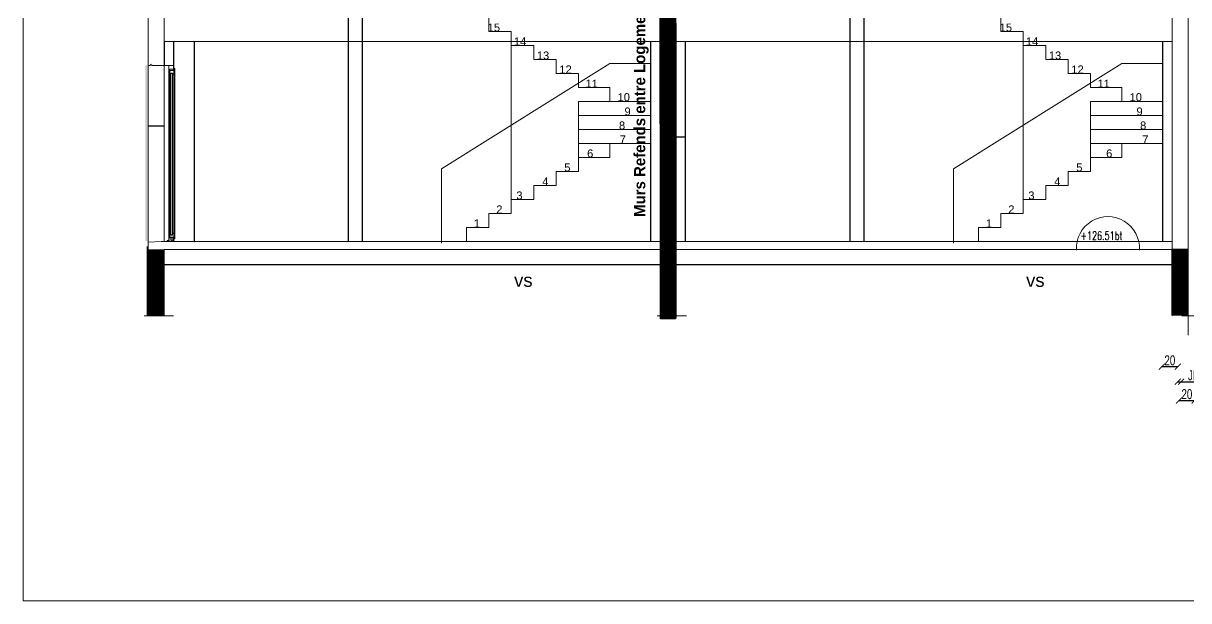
# Model space of a CAD drawing. Header units: metres. Extents: x -12536 to 12621, y -17191 to 9596.
# Drawn here: x -12352 to -10896, y -5461 to -4739 of the extents above; entities that cross this region are included whole.
import ezdxf
from ezdxf.enums import TextEntityAlignment as Align
from ezdxf.lldxf.tags import DXFTag

# ---------------------------------------------------------------- set-up
doc = ezdxf.new("R2010")
doc.units = ezdxf.units.M
doc.header["$MEASUREMENT"] = 0
doc.header["$PDMODE"] = 2
doc.header["$PDSIZE"] = 0.25
for name, color, linetype, lineweight in [('B-HAC', 8, 'Continuous', 9), ('B-TEXT-NIVEAU', 3, 'Continuous', 20), ('B-VOILE-BA', 7, 'Continuous', 60)]:
    doc.layers.add(name, color=color, linetype=linetype, lineweight=lineweight)
for name, color, linetype in [('B-HATCH-RELEVE', 7, 'Continuous'), ('Calque commun', 7, 'Continuous'), ('Cotations', 7, 'Continuous'), ('Textes', 7, 'Continuous')]:
    doc.layers.add(name, color=color, linetype=linetype)
doc.styles.add('Arial3', font='arial.ttf', dxfattribs={"height": 0.1})
doc.styles.add('Arial4', font='arial.ttf', dxfattribs={"height": 0.165})
doc.styles.add('Arial5', font='arial.ttf', dxfattribs={"height": 0.1})
doc.styles.add('Century Gothic', font='GOTHICB.TTF', dxfattribs={"height": 0.4})
doc.styles.add('TEXTE', font='arial.ttf', dxfattribs={"width": 0.7})
doc.styles.add('TEXTE100', font='romans.shx', dxfattribs={"width": 0.7, "height": 0.3})
doc.styles.add('Verdana3', font='verdana.ttf', dxfattribs={"height": 0.064})
tags = doc.linetypes.add('HIDDEN', pattern=[0.375, 0.25, -0.125]).pattern_tags.tags
tags[6:7] = [DXFTag(74, 4), DXFTag(75, 0), DXFTag(340, '0'), DXFTag(46, 1.0), DXFTag(50, 0.0), DXFTag(44, 0.0), DXFTag(45, 0.0)]
tags[4:5] = [DXFTag(74, 4), DXFTag(75, 0), DXFTag(340, '0'), DXFTag(46, 1.0), DXFTag(50, 0.0), DXFTag(44, 0.0), DXFTag(45, 0.0)]
tags = doc.linetypes.add('HIDDENX2', pattern=[0.75, 0.5, -0.25]).pattern_tags.tags
tags[6:7] = [DXFTag(74, 4), DXFTag(75, 0), DXFTag(340, '0'), DXFTag(46, 1.0), DXFTag(50, 0.0), DXFTag(44, 0.0), DXFTag(45, 0.0)]
tags[4:5] = [DXFTag(74, 4), DXFTag(75, 0), DXFTag(340, '0'), DXFTag(46, 1.0), DXFTag(50, 0.0), DXFTag(44, 0.0), DXFTag(45, 0.0)]
doc.dimstyles.new('COT 50', dxfattribs={"dimscale": 0.05, "dimtxt": 250, "dimasz": 150, "dimexe": 1, "dimexo": 2, "dimgap": 30, "dimtad": 1, "dimdec": 1, "dimrnd": 0.5, "dimzin": 12, "dimdsep": 46, "dimtxsty": 'TEXTE', "dimblk1": 'ARCHTICK', "dimblk2": 'ARCHTICK', "dimsah": 1, "dimcen": 0, "dimdle": 1.5, "dimclrd": 1, "dimclre": 1, "dimclrt": 3, "dimadec": 0, "dimazin": 0, "dimtfac": 1, "dimtdec": 1, "dimtmove": 0, "dimatfit": 3, "dimldrblk": 'ARCHTICK', "dimfxl": 1, "dimtolj": 1, "dimtzin": 0, "dimarcsym": 0})
doc.dimstyles.new('DIM26', dxfattribs={"dimtxt": 0.1, "dimasz": 0.025, "dimexe": 0.1, "dimexo": 0, "dimgap": 5e-05, "dimtad": 1, "dimzin": 1, "dimdsep": 46, "dimtxsty": 'Arial4', "dimblk": 'ORIGIN', "dimcen": 0.09, "dimdle": 0.1, "dimadec": 0, "dimazin": 0, "dimtfac": 1, "dimtdec": 4, "dimtix": 1, "dimtofl": 0, "dimtmove": 0, "dimatfit": 3, "dimfxl": 0.1, "dimfxlon": 1, "dimfrac": 2, "dimtolj": 1, "dimtzin": 0, "dimarcsym": 2})
doc.dimstyles.new('DIM27', dxfattribs={"dimtxt": 0.064, "dimasz": 0.035, "dimexe": 0.05, "dimexo": 0, "dimgap": 0.05, "dimtad": 1, "dimzin": 1, "dimdsep": 46, "dimtxsty": 'Verdana3', "dimblk": 'ORIGIN', "dimcen": 0.09, "dimdle": 0.05, "dimadec": 0, "dimazin": 0, "dimtfac": 1, "dimtdec": 4, "dimtix": 1, "dimtofl": 0, "dimtmove": 0, "dimatfit": 3, "dimfxl": 0.05, "dimfxlon": 1, "dimfrac": 2, "dimtolj": 1, "dimtzin": 0, "dimarcsym": 2})

# ---------------------------------------------------------------- blocks, each defined once
blk = doc.blocks.new('_ORIGIN')
at = {"color": 0, "linetype": 'ByBlock', "lineweight": -2}
blk.add_line((0, 0), (-1, 0), dxfattribs=at)
blk.add_circle((0, 0), 0.5, dxfattribs=at)
blk = doc.blocks.new('*D1784')
at = {"layer": 'Cotations', "color": 0, "linetype": 'ByBlock', "lineweight": -2, "transparency": 16777216}
for p, q in [((-11318.4, -4731.8), (-11318.6, -4731.8)), ((-11318.5, -4761.8), (-11318.5, -4731.8)), ((-11318.4, -4761.8), (-11318.6, -4761.8))]:
    blk.add_line(p, q, dxfattribs=at)
at = {"layer": 'Defpoints', "color": 0, "linetype": 'Continuous', "transparency": 16777216}
for p in [(-11318.5, -4731.8), (-11286.3, -4731.8), (-11286.3, -4761.8)]:
    blk.add_point(p, dxfattribs=at)
at = {"layer": 'Cotations', "color": 0, "linetype": 'Continuous', "lineweight": -2, "transparency": 16777216, "xscale": 0.02500000037252903, "yscale": 0.02500000037252903, "zscale": 0.02500000037252903}
for p, rotation in [((-11318.5, -4731.8), 90), ((-11318.5, -4761.8), 270)]:
    blk.add_blockref('_ORIGIN', p, dxfattribs=dict(at, rotation=rotation))
at = {"layer": 'Cotations', "color": 7, "linetype": 'Continuous', "lineweight": 5, "transparency": 16777216, "insert": (-11318.5, -4746.8), "char_height": 0.165, "attachment_point": 8, "rotation": 90, "line_spacing_factor": 0.776067, "style": 'Arial4'}
blk.add_mtext('\\A1;30.00', dxfattribs=at)
blk = doc.blocks.new('*D1785')
at = {"layer": 'Cotations', "color": 0, "linetype": 'ByBlock', "lineweight": -2, "transparency": 16777216}
for p, q in [((-11318.4, -4761.8), (-11318.6, -4761.8)), ((-11318.5, -5011.8), (-11318.5, -4761.8)), ((-11318.4, -5011.8), (-11318.6, -5011.8))]:
    blk.add_line(p, q, dxfattribs=at)
at = {"layer": 'Defpoints', "color": 0, "linetype": 'Continuous', "transparency": 16777216}
for p in [(-11318.5, -4761.8), (-11286.3, -4761.8), (-11286.3, -5011.8)]:
    blk.add_point(p, dxfattribs=at)
at = {"layer": 'Cotations', "color": 0, "linetype": 'Continuous', "lineweight": -2, "transparency": 16777216, "xscale": 0.02500000037252903, "yscale": 0.02500000037252903, "zscale": 0.02500000037252903}
for p, rotation in [((-11318.5, -4761.8), 90), ((-11318.5, -5011.8), 270)]:
    blk.add_blockref('_ORIGIN', p, dxfattribs=dict(at, rotation=rotation))
at = {"layer": 'Cotations', "color": 7, "linetype": 'Continuous', "lineweight": 5, "transparency": 16777216, "insert": (-11318.5, -4886.8), "char_height": 0.165, "attachment_point": 8, "rotation": 90, "line_spacing_factor": 0.776067, "style": 'Arial4'}
blk.add_mtext('\\A1;250.00', dxfattribs=at)
blk = doc.blocks.new('*D1786')
at = {"layer": 'Cotations', "color": 0, "linetype": 'ByBlock', "lineweight": -2, "transparency": 16777216}
for p, q in [((-11536.3, -4880.9), (-11536.3, -4881.1)), ((-11536.3, -4881), (-11524.3, -4881)), ((-11524.3, -4880.9), (-11524.3, -4881.1))]:
    blk.add_line(p, q, dxfattribs=at)
at = {"layer": 'Defpoints', "color": 0, "linetype": 'Continuous', "transparency": 16777216}
for p in [(-11536.3, -4761.8), (-11524.3, -4761.8), (-11524.3, -4881)]:
    blk.add_point(p, dxfattribs=at)
at = {"layer": 'Cotations', "color": 0, "linetype": 'Continuous', "lineweight": -2, "transparency": 16777216, "xscale": 0.02500000037252903, "yscale": 0.02500000037252903, "zscale": 0.02500000037252903, "rotation": 180}
blk.add_blockref('_ORIGIN', (-11536.3, -4881), dxfattribs=at)
at = {"layer": 'Cotations', "color": 0, "linetype": 'Continuous', "lineweight": -2, "transparency": 16777216, "xscale": 0.02500000037252903, "yscale": 0.02500000037252903, "zscale": 0.02500000037252903}
blk.add_blockref('_ORIGIN', (-11524.3, -4881), dxfattribs=at)
at = {"layer": 'Cotations', "color": 7, "linetype": 'Continuous', "lineweight": 5, "transparency": 16777216, "insert": (-11530.3, -4881), "char_height": 0.165, "attachment_point": 8, "line_spacing_factor": 0.776067, "style": 'Arial4'}
blk.add_mtext('\\A1;12.00', dxfattribs=at)
blk = doc.blocks.new('*D1787')
at = {"layer": 'Cotations', "color": 0, "linetype": 'ByBlock', "lineweight": -2, "transparency": 16777216}
for p, q in [((-11556.3, -4880.9), (-11556.3, -4881.1)), ((-11556.3, -4881), (-11536.3, -4881)), ((-11536.3, -4880.9), (-11536.3, -4881.1))]:
    blk.add_line(p, q, dxfattribs=at)
at = {"layer": 'Defpoints', "color": 0, "linetype": 'Continuous', "transparency": 16777216}
for p in [(-11556.3, -4752.4), (-11536.3, -4761.8), (-11536.3, -4881)]:
    blk.add_point(p, dxfattribs=at)
at = {"layer": 'Cotations', "color": 0, "linetype": 'Continuous', "lineweight": -2, "transparency": 16777216, "xscale": 0.02500000037252903, "yscale": 0.02500000037252903, "zscale": 0.02500000037252903, "rotation": 180}
blk.add_blockref('_ORIGIN', (-11556.3, -4881), dxfattribs=at)
at = {"layer": 'Cotations', "color": 0, "linetype": 'Continuous', "lineweight": -2, "transparency": 16777216, "xscale": 0.02500000037252903, "yscale": 0.02500000037252903, "zscale": 0.02500000037252903}
blk.add_blockref('_ORIGIN', (-11536.3, -4881), dxfattribs=at)
at = {"layer": 'Cotations', "color": 7, "linetype": 'Continuous', "lineweight": 5, "transparency": 16777216, "insert": (-11546.3, -4881), "char_height": 0.165, "attachment_point": 8, "line_spacing_factor": 0.776067, "style": 'Arial4'}
blk.add_mtext('\\A1;20.00', dxfattribs=at)
blk = doc.blocks.new('*D1793')
at = {"layer": 'Cotations', "color": 0, "linetype": 'ByBlock', "lineweight": -2, "transparency": 16777216}
for p, q in [((-11301.2, -4731.8), (-11301.4, -4731.8)), ((-11301.3, -5011.8), (-11301.3, -4731.8)), ((-11301.2, -5011.8), (-11301.4, -5011.8))]:
    blk.add_line(p, q, dxfattribs=at)
at = {"layer": 'Defpoints', "color": 0, "linetype": 'Continuous', "transparency": 16777216}
for p in [(-11301.3, -4731.8), (-11269, -4731.8), (-11269, -5011.8)]:
    blk.add_point(p, dxfattribs=at)
at = {"layer": 'Cotations', "color": 0, "linetype": 'Continuous', "lineweight": -2, "transparency": 16777216, "xscale": 0.02500000037252903, "yscale": 0.02500000037252903, "zscale": 0.02500000037252903}
for p, rotation in [((-11301.3, -4731.8), 90), ((-11301.3, -5011.8), 270)]:
    blk.add_blockref('_ORIGIN', p, dxfattribs=dict(at, rotation=rotation))
at = {"layer": 'Cotations', "color": 7, "linetype": 'Continuous', "lineweight": 5, "transparency": 16777216, "insert": (-11301.3, -4871.8), "char_height": 0.165, "attachment_point": 8, "rotation": 90, "line_spacing_factor": 0.776067, "style": 'Arial4'}
blk.add_mtext('\\A1;280.00', dxfattribs=at)
blk = doc.blocks.new('*D1798')
at = {"layer": 'Cotations', "color": 0, "linetype": 'ByBlock', "lineweight": -2, "transparency": 16777216}
for p, q in [((-11945.6, -4731.8), (-11945.8, -4731.8)), ((-11945.7, -4761.8), (-11945.7, -4731.8)), ((-11945.6, -4761.8), (-11945.8, -4761.8))]:
    blk.add_line(p, q, dxfattribs=at)
at = {"layer": 'Defpoints', "color": 0, "linetype": 'Continuous', "transparency": 16777216}
for p in [(-11945.7, -4731.8), (-11913.4, -4731.8), (-11913.4, -4761.8)]:
    blk.add_point(p, dxfattribs=at)
at = {"layer": 'Cotations', "color": 0, "linetype": 'Continuous', "lineweight": -2, "transparency": 16777216, "xscale": 0.02500000037252903, "yscale": 0.02500000037252903, "zscale": 0.02500000037252903}
for p, rotation in [((-11945.7, -4731.8), 90), ((-11945.7, -4761.8), 270)]:
    blk.add_blockref('_ORIGIN', p, dxfattribs=dict(at, rotation=rotation))
at = {"layer": 'Cotations', "color": 7, "linetype": 'Continuous', "lineweight": 5, "transparency": 16777216, "insert": (-11945.7, -4746.8), "char_height": 0.165, "attachment_point": 8, "rotation": 90, "line_spacing_factor": 0.776067, "style": 'Arial4'}
blk.add_mtext('\\A1;30.00', dxfattribs=at)
blk = doc.blocks.new('*D1799')
at = {"layer": 'Cotations', "color": 0, "linetype": 'ByBlock', "lineweight": -2, "transparency": 16777216}
for p, q in [((-11945.6, -4761.8), (-11945.8, -4761.8)), ((-11945.7, -5011.8), (-11945.7, -4761.8)), ((-11945.6, -5011.8), (-11945.8, -5011.8))]:
    blk.add_line(p, q, dxfattribs=at)
at = {"layer": 'Defpoints', "color": 0, "linetype": 'Continuous', "transparency": 16777216}
for p in [(-11945.7, -4761.8), (-11913.4, -4761.8), (-11913.4, -5011.8)]:
    blk.add_point(p, dxfattribs=at)
at = {"layer": 'Cotations', "color": 0, "linetype": 'Continuous', "lineweight": -2, "transparency": 16777216, "xscale": 0.02500000037252903, "yscale": 0.02500000037252903, "zscale": 0.02500000037252903}
for p, rotation in [((-11945.7, -4761.8), 90), ((-11945.7, -5011.8), 270)]:
    blk.add_blockref('_ORIGIN', p, dxfattribs=dict(at, rotation=rotation))
at = {"layer": 'Cotations', "color": 7, "linetype": 'Continuous', "lineweight": 5, "transparency": 16777216, "insert": (-11945.7, -4886.8), "char_height": 0.165, "attachment_point": 8, "rotation": 90, "line_spacing_factor": 0.776067, "style": 'Arial4'}
blk.add_mtext('\\A1;250.00', dxfattribs=at)
blk = doc.blocks.new('*D1800')
at = {"layer": 'Cotations', "color": 0, "linetype": 'ByBlock', "lineweight": -2, "transparency": 16777216}
for p, q in [((-11928.3, -4731.8), (-11928.5, -4731.8)), ((-11928.4, -5011.8), (-11928.4, -4731.8)), ((-11928.3, -5011.8), (-11928.5, -5011.8))]:
    blk.add_line(p, q, dxfattribs=at)
at = {"layer": 'Defpoints', "color": 0, "linetype": 'Continuous', "transparency": 16777216}
for p in [(-11928.4, -4731.8), (-11896.2, -4731.8), (-11896.2, -5011.8)]:
    blk.add_point(p, dxfattribs=at)
at = {"layer": 'Cotations', "color": 0, "linetype": 'Continuous', "lineweight": -2, "transparency": 16777216, "xscale": 0.02500000037252903, "yscale": 0.02500000037252903, "zscale": 0.02500000037252903}
for p, rotation in [((-11928.4, -4731.8), 90), ((-11928.4, -5011.8), 270)]:
    blk.add_blockref('_ORIGIN', p, dxfattribs=dict(at, rotation=rotation))
at = {"layer": 'Cotations', "color": 7, "linetype": 'Continuous', "lineweight": 5, "transparency": 16777216, "insert": (-11928.4, -4871.8), "char_height": 0.165, "attachment_point": 8, "rotation": 90, "line_spacing_factor": 0.776067, "style": 'Arial4'}
blk.add_mtext('\\A1;280.00', dxfattribs=at)
blk = doc.blocks.new('*D1803')
at = {"layer": 'Cotations', "color": 0, "linetype": 'ByBlock', "lineweight": -2, "transparency": 16777216}
for p, q in [((-12138.2, -4791.8), (-12138, -4791.8)), ((-12138.1, -5011.8), (-12138.1, -4791.8)), ((-12138.2, -5011.8), (-12138, -5011.8))]:
    blk.add_line(p, q, dxfattribs=at)
at = {"layer": 'Defpoints', "color": 0, "linetype": 'Continuous', "transparency": 16777216}
for p in [(-12152.1, -4791.8), (-12138.1, -4791.8), (-12152.1, -5011.8)]:
    blk.add_point(p, dxfattribs=at)
at = {"layer": 'Cotations', "color": 0, "linetype": 'Continuous', "lineweight": -2, "transparency": 16777216, "xscale": 0.02500000037252903, "yscale": 0.02500000037252903, "zscale": 0.02500000037252903}
for p, rotation in [((-12138.1, -4791.8), 90), ((-12138.1, -5011.8), 270)]:
    blk.add_blockref('_ORIGIN', p, dxfattribs=dict(at, rotation=rotation))
at = {"layer": 'Cotations', "color": 7, "linetype": 'Continuous', "lineweight": 5, "transparency": 16777216, "insert": (-12138.1, -4901.8), "char_height": 0.165, "attachment_point": 8, "rotation": 90, "line_spacing_factor": 0.776067, "style": 'Arial4'}
blk.add_mtext('\\A1;220.00', dxfattribs=at)
blk = doc.blocks.new('*D1804')
at = {"layer": 'Cotations', "color": 0, "linetype": 'ByBlock', "lineweight": -2, "transparency": 16777216}
for p, q in [((-12138.2, -4761.8), (-12138, -4761.8)), ((-12138.1, -4791.8), (-12138.1, -4761.8)), ((-12138.2, -4791.8), (-12138, -4791.8))]:
    blk.add_line(p, q, dxfattribs=at)
at = {"layer": 'Defpoints', "color": 0, "linetype": 'Continuous', "transparency": 16777216}
for p in [(-12152.1, -4761.8), (-12138.1, -4761.8), (-12152.1, -4791.8)]:
    blk.add_point(p, dxfattribs=at)
at = {"layer": 'Cotations', "color": 0, "linetype": 'Continuous', "lineweight": -2, "transparency": 16777216, "xscale": 0.02500000037252903, "yscale": 0.02500000037252903, "zscale": 0.02500000037252903}
for p, rotation in [((-12138.1, -4761.8), 90), ((-12138.1, -4791.8), 270)]:
    blk.add_blockref('_ORIGIN', p, dxfattribs=dict(at, rotation=rotation))
at = {"layer": 'Cotations', "color": 7, "linetype": 'Continuous', "lineweight": 5, "transparency": 16777216, "insert": (-12138.1, -4776.8), "char_height": 0.165, "attachment_point": 8, "rotation": 90, "line_spacing_factor": 0.776067, "style": 'Arial4'}
blk.add_mtext('\\A1;30.00', dxfattribs=at)
blk = doc.blocks.new('*D1805')
at = {"layer": 'Calque commun', "color": 0, "linetype": 'ByBlock', "lineweight": -2, "transparency": 16777216}
for p, q in [((-12196.3, -4867.2), (-12196.3, -4867.3)), ((-12196.3, -4867.3), (-12176.3, -4867.3)), ((-12176.3, -4867.2), (-12176.3, -4867.3)), ((-12176.3, -4867.3), (-12176.3, -4867.3))]:
    blk.add_line(p, q, dxfattribs=at)
at = {"layer": 'Calque commun', "color": 0, "linetype": 'Continuous', "lineweight": -2, "transparency": 16777216}
blk.add_line((-12176.3, -4867.3), (-12176.2, -4867.3), dxfattribs=at)
at = {"layer": 'Defpoints', "color": 0, "linetype": 'Continuous', "transparency": 16777216}
for p in [(-12196.3, -4834.7), (-12176.3, -4834.7), (-12176.3, -4867.3)]:
    blk.add_point(p, dxfattribs=at)
at = {"layer": 'Calque commun', "color": 0, "linetype": 'Continuous', "lineweight": -2, "transparency": 16777216, "xscale": 0.03500000014901161, "yscale": 0.03500000014901161, "zscale": 0.03500000014901161, "rotation": 180}
for p in [(-12196.3, -4867.3), (-12176.3, -4867.3)]:
    blk.add_blockref('_ORIGIN', p, dxfattribs=at)
at = {"layer": 'Calque commun', "color": 170, "linetype": 'Continuous', "lineweight": 5, "transparency": 16777216, "insert": (-12186.3, -4867.2), "char_height": 0.064, "attachment_point": 8, "line_spacing_factor": 0.770449, "style": 'Verdana3'}
blk.add_mtext('\\A1;20.00', dxfattribs=at)
blk = doc.blocks.new('_ArchTick')
at = {"color": 0, "linetype": 'ByBlock', "const_width": 0.15}
blk.add_lwpolyline([(-0.5, -0.5), (0.5, 0.5)], dxfattribs=at)
blk = doc.blocks.new('*D1861')
at = {"layer": 'B-HATCH-RELEVE', "color": 1, "linetype": 'ByBlock', "lineweight": -2, "transparency": 16777216}
for p, q in [((-10909.1, -5187.2), (-10904.9, -5187.2)), ((-10909, -5187.2), (-10909, -5187.2)), ((-10904.9, -5187.2), (-10904.9, -5187.2)), ((-10904.9, -5187.2), (-10846.7, -5187.2))]:
    blk.add_line(p, q, dxfattribs=at)
at = {"layer": 'Defpoints', "color": 0, "transparency": 16777216}
for p in [(-10909, -5119.3), (-10904.9, -5119.3), (-10904.9, -5187.2)]:
    blk.add_point(p, dxfattribs=at)
at = {"layer": 'B-HATCH-RELEVE', "color": 1, "lineweight": -2, "transparency": 16777216, "xscale": 7.5, "yscale": 7.5, "zscale": 7.5, "rotation": 180}
blk.add_blockref('_ArchTick', (-10909, -5187.2), dxfattribs=at)
at = {"layer": 'B-HATCH-RELEVE', "color": 1, "lineweight": -2, "transparency": 16777216, "xscale": 7.5, "yscale": 7.5, "zscale": 7.5}
blk.add_blockref('_ArchTick', (-10904.9, -5187.2), dxfattribs=at)
at = {"layer": 'B-HATCH-RELEVE', "color": 3, "transparency": 16777216, "insert": (-10872, -5179.3), "char_height": 12.5, "attachment_point": 5, "style": 'TEXTE'}
blk.add_mtext('\\A1;JD - 4cm', dxfattribs=at)
blk = doc.blocks.new('*D1862')
at = {"layer": 'B-HATCH-RELEVE', "color": 1, "linetype": 'ByBlock', "lineweight": -2, "transparency": 16777216}
for p, q in [((-10909.1, -5168.5), (-10929.2, -5168.5)), ((-10929.1, -5168.5), (-10929.1, -5168.4)), ((-10909.2, -5168.5), (-10909.2, -5168.4))]:
    blk.add_line(p, q, dxfattribs=at)
at = {"layer": 'Defpoints', "color": 0, "transparency": 16777216}
for p in [(-10929.1, -5168.5), (-10929.1, -5168.5), (-10909.2, -5168.5)]:
    blk.add_point(p, dxfattribs=at)
at = {"layer": 'B-HATCH-RELEVE', "color": 1, "lineweight": -2, "transparency": 16777216, "xscale": 7.5, "yscale": 7.5, "zscale": 7.5, "rotation": 180}
blk.add_blockref('_ArchTick', (-10929.1, -5168.5), dxfattribs=at)
at = {"layer": 'B-HATCH-RELEVE', "color": 1, "lineweight": -2, "transparency": 16777216, "xscale": 7.5, "yscale": 7.5, "zscale": 7.5}
blk.add_blockref('_ArchTick', (-10909.2, -5168.5), dxfattribs=at)
at = {"layer": 'B-HATCH-RELEVE', "color": 3, "transparency": 16777216, "insert": (-10919.1, -5160.6), "char_height": 12.5, "attachment_point": 5, "style": 'TEXTE'}
blk.add_mtext('\\A1;20', dxfattribs=at)
blk = doc.blocks.new('*D1863')
at = {"layer": 'B-HATCH-RELEVE', "color": 1, "linetype": 'ByBlock', "lineweight": -2, "transparency": 16777216}
for p, q in [((-10907.8, -5210.7), (-10887.8, -5210.7)), ((-10907.7, -5210.7), (-10907.7, -5210.7)), ((-10887.9, -5210.7), (-10887.9, -5210.7))]:
    blk.add_line(p, q, dxfattribs=at)
at = {"layer": 'Defpoints', "color": 0, "transparency": 16777216}
for p in [(-10907.7, -5201.8), (-10887.9, -5201.8), (-10887.9, -5210.7)]:
    blk.add_point(p, dxfattribs=at)
at = {"layer": 'B-HATCH-RELEVE', "color": 1, "lineweight": -2, "transparency": 16777216, "xscale": 7.5, "yscale": 7.5, "zscale": 7.5, "rotation": 180}
blk.add_blockref('_ArchTick', (-10907.7, -5210.7), dxfattribs=at)
at = {"layer": 'B-HATCH-RELEVE', "color": 1, "lineweight": -2, "transparency": 16777216, "xscale": 7.5, "yscale": 7.5, "zscale": 7.5}
blk.add_blockref('_ArchTick', (-10887.9, -5210.7), dxfattribs=at)
at = {"layer": 'B-HATCH-RELEVE', "color": 3, "transparency": 16777216, "insert": (-10897.8, -5202.8), "char_height": 12.5, "attachment_point": 5, "style": 'TEXTE'}
blk.add_mtext('\\A1;20', dxfattribs=at)

msp = doc.modelspace()

# ---------------------------------------------------------------- hatches: boundary and pattern name
at = {"layer": 'B-HAC'}
h = msp.add_hatch(dxfattribs=at)
h.set_pattern_fill('ANSI32', color=1, angle=-90)
h.set_pattern_definition([(315, (-8244.26004, -9421.9782), (0.265165043, 0.265165043), []), (315, (-8244.26004, -9422.15496), (0.265165043, 0.265165043), [])])
h.paths.add_polyline_path([(-12176.92, -5022.391), (-12176.761, -5104.978), (-12196.761, -5104.978), (-12196.92, -5022.391)])
h.paths.add_polyline_path([(-12194.697, -4132.55), (-12189.189, -4132.624), (-12189.189, -4142.968), (-12194.697, -4142.893)])
h.paths.add_polyline_path([(-12190.788, -4120.392), (-12182.955, -4120.348), (-12182.929, -4129.62), (-12190.762, -4129.664)])
h = msp.add_hatch(dxfattribs=at)
h.set_pattern_fill('ANSI32', color=1, angle=-90)
h.set_pattern_definition([(315, (-6964.0417, -9421.10836), (0.265165043, 0.265165043), []), (315, (-6964.0417, -9421.28514), (0.265165043, 0.265165043), [])])
h.paths.add_polyline_path([(-10896.702, -5021.521), (-10896.542, -5104.108), (-10916.542, -5104.108), (-10916.702, -5021.521)])
h.paths.add_polyline_path([(-10914.479, -4131.68), (-10908.97, -4131.754), (-10908.97, -4142.098), (-10914.479, -4142.023)])
h.paths.add_polyline_path([(-10910.569, -4119.523), (-10902.736, -4119.478), (-10902.71, -4128.75), (-10910.543, -4128.795)])
h = msp.add_hatch(dxfattribs=at)
h.set_pattern_fill('ANSI32', color=1, angle=-90)
h.set_pattern_definition([(315, (-7603.87926, -9425.633), (0.265165043, 0.265165043), []), (315, (-7603.87926, -9425.80977), (0.265165043, 0.265165043), [])])
h.paths.add_polyline_path([(-11536.394, -4372.318), (-11536.38, -5108.633), (-11556.38, -5108.633), (-11556.394, -4372.318)])
h.paths.add_polyline_path([(-11554.316, -4136.204), (-11548.808, -4136.279), (-11548.808, -4146.622), (-11554.316, -4146.548)])
h.paths.add_polyline_path([(-11550.407, -4124.047), (-11542.574, -4124.002), (-11542.548, -4133.274), (-11550.381, -4133.319)])

# ---------------------------------------------------------------- linework, layer by layer
at = {"layer": 'B-TEXT-NIVEAU', "color": 6}
msp.add_arc((-10996.466, -5020.262, -23.81), 39.445, 356.688536, 183.311464, dxfattribs=at)
at = {"layer": 'Calque commun', "color": 7, "linetype": 'Continuous', "lineweight": 20}
for p, q in [((-12196.313, -4383.658), (-12196.313, -4791.818)), ((-10916.314, -5104.713), (-10916.314, -4383.658)), ((-10896.316, -5104.713), (-10896.316, -4383.658)), ((-12176.314, -4791.818), (-12176.314, -4687.659)), ((-11556.277, -4738.817), (-11556.277, -4761.817)), ((-11536.314, -4738.817), (-11536.314, -4761.817)), ((-12176.276, -4761.817), (-11556.277, -4761.817)), ((-12164.308, -4791.818), (-12164.308, -4761.818)), ((-11927.663, -4761.817), (-11603.302, -4761.817)), ((-11568.277, -5011.817), (-11568.277, -4761.817)), ((-11556.277, -4761.817), (-11556.277, -5012.923)), ((-11536.314, -4761.817), (-10916.315, -4761.817)), ((-11536.314, -4761.817), (-11536.314, -5021.819)), ((-11524.314, -5011.817), (-11524.314, -4761.817)), ((-11287.701, -4761.817), (-10963.339, -4761.817)), ((-10928.314, -5011.817), (-10928.314, -4761.817)), ((-12196.307, -4781.366), (-12196.307, -4791.818)), ((-12194.16, -4791.818), (-12196.307, -4791.818)), ((-12192.66, -4790.66), (-12194.16, -4791.817)), ((-12191.16, -4791.817), (-12192.66, -4790.66)), ((-12191.16, -4791.818), (-12176.308, -4791.818)), ((-12179.756, -5011.818), (-12196.307, -5012.923)), ((-12196.307, -5031.81), (-12196.307, -5012.923)), ((-12196.276, -5012.923), (-12196.276, -5021.819)), ((-12196.276, -5104.713), (-12196.276, -5016.819)), ((-12196.276, -5104.714), (-12196.276, -5021.819)), ((-11556.279, -5011.818), (-12179.756, -5011.818)), ((-11556.277, -5021.819), (-12176.276, -5021.819)), ((-12176.276, -5040.819), (-12176.276, -5021.819)), ((-12166.276, -5021.819), (-12166.276, -5021.819)), ((-12166.276, -5021.819), (-12166.276, -5021.819)), ((-12166.276, -5021.819), (-12166.276, -5021.819)), ((-12166.276, -5021.819), (-12166.276, -5021.819)), ((-11556.314, -5012.923), (-11556.314, -5021.819)), ((-11556.314, -5104.713), (-11556.314, -5016.819)), ((-11556.314, -5104.714), (-11556.314, -5021.819)), ((-10916.316, -5011.818), (-11536.314, -5011.818)), ((-10916.315, -5021.819), (-11536.314, -5021.819)), ((-11536.314, -5040.819), (-11536.314, -5021.819)), ((-11526.313, -5021.819), (-11526.313, -5021.819)), ((-11526.313, -5021.819), (-11526.313, -5021.819)), ((-11526.313, -5021.819), (-11526.313, -5021.819)), ((-11526.313, -5021.819), (-11526.313, -5021.819)), ((-12196.276, -5040.819), (-11556.277, -5040.819)), ((-12176.276, -5041.908), (-12196.276, -5041.908)), ((-12176.276, -5040.819), (-12176.276, -5104.714)), ((-12176.276, -5042.819), (-12176.276, -5104.713)), ((-11556.277, -5040.819), (-11556.314, -5040.819)), ((-11536.314, -5040.819), (-11536.314, -5104.714)), ((-10916.315, -5040.819), (-11536.314, -5040.819)), ((-11536.314, -5042.819), (-11536.314, -5104.713))]:
    msp.add_line(p, q, dxfattribs=at)
at = {"layer": 'Calque commun', "color": 3, "linetype": 'ByBlock', "lineweight": -2}
for p, q in [((-12176.308, -4761.818), (-12176.308, -4791.817)), ((-11568.277, -4761.817), (-11568.277, -5011.817)), ((-11524.314, -5011.817), (-11524.314, -4761.817)), ((-10928.314, -4761.817), (-10928.314, -5011.817)), ((-12176.276, -5040.819), (-11556.278, -5040.819)), ((-11536.314, -5040.819), (-10916.315, -5040.819))]:
    msp.add_line(p, q, dxfattribs=at)
at = {"layer": 'Calque commun', "color": 7, "linetype": 'Continuous', "lineweight": 5}
for p, q in [((-12164.308, -4761.818), (-12164.308, -4791.818)), ((-12164.276, -4761.817), (-12164.276, -5011.817)), ((-11568.277, -4761.817), (-11568.277, -5011.817)), ((-11524.314, -4761.817), (-11524.314, -5011.817)), ((-10928.314, -4761.817), (-10928.314, -5011.817)), ((-12196.307, -4791.818), (-12196.307, -5017.298)), ((-12192.385, -4789.825), (-12192.385, -4789.825)), ((-12176.648, -4791.818), (-12164.308, -4791.818)), ((-12164.308, -4791.818), (-12176.308, -4791.818)), ((-12164.308, -4791.818), (-12176.308, -4791.818)), ((-12176.308, -4791.818), (-12176.308, -5011.527)), ((-12170.457, -4791.818), (-12170.457, -5010.304)), ((-12164.308, -4796.466), (-12164.308, -4791.818)), ((-12170.457, -4796.466), (-12170.457, -4797.966)), ((-12170.457, -4797.966), (-12168.957, -4798.967)), ((-12168.957, -4797.966), (-12168.957, -4796.466)), ((-12168.957, -4796.466), (-12164.308, -4796.466)), ((-12168.957, -4798.967), (-12168.957, -4797.966)), ((-12164.308, -4797.966), (-12168.957, -4797.966)), ((-12168.957, -4797.966), (-12168.957, -4802.042)), ((-12168.957, -4802.042), (-12167.732, -4803.199)), ((-12168.957, -4802.042), (-12168.957, -5002.243)), ((-12167.732, -4802.042), (-12167.732, -4801.234)), ((-12167.732, -4801.234), (-12165.732, -4801.234)), ((-12167.732, -4801.234), (-12167.732, -5004.046)), ((-12167.732, -4803.199), (-12167.732, -4802.042)), ((-12167.732, -4802.042), (-12165.732, -4802.042)), ((-12165.732, -4803.202), (-12162.657, -4800.769)), ((-12165.732, -4801.234), (-12165.732, -4803.202)), ((-12165.732, -4801.234), (-12165.732, -5004.046)), ((-12162.657, -4795.768), (-12164.308, -4795.768)), ((-12164.308, -4795.768), (-12164.308, -4797.966)), ((-12162.657, -4800.769), (-12162.657, -4795.768)), ((-12162.657, -4800.769), (-12162.657, -5003.517)), ((-12170.457, -5006.319), (-12168.957, -5005.32)), ((-12168.957, -5002.243), (-12167.732, -5001.087)), ((-12168.957, -5006.319), (-12168.957, -5002.243)), ((-12168.957, -5007.819), (-12168.957, -5005.035)), ((-12168.957, -5006.319), (-12168.957, -5007.819)), ((-12164.308, -5006.319), (-12168.957, -5006.319)), ((-12164.308, -5007.819), (-12168.957, -5007.819)), ((-12168.957, -5007.819), (-12164.308, -5007.819)), ((-12167.732, -5003.453), (-12165.732, -5003.453)), ((-12167.732, -5004.046), (-12165.732, -5004.046)), ((-12165.732, -5001.083), (-12162.657, -5003.517)), ((-12164.308, -5011.819), (-12164.308, -5006.319)), ((-12162.657, -5008.517), (-12164.308, -5008.517)), ((-12162.657, -5003.517), (-12162.657, -5008.517)), ((-12176.617, -5011.817), (-12164.276, -5011.817)), ((-12164.276, -5011.817), (-12176.276, -5011.817)), ((-12164.276, -5011.817), (-12176.276, -5011.817)), ((-11568.277, -5011.817), (-11556.277, -5011.817)), ((-11568.277, -5011.817), (-11556.277, -5011.817)), ((-11555.936, -5011.817), (-11568.277, -5011.817)), ((-11536.654, -5011.817), (-11524.314, -5011.817)), ((-11524.314, -5011.817), (-11536.314, -5011.817)), ((-11524.314, -5011.817), (-11536.314, -5011.817)), ((-10928.314, -5011.817), (-10916.314, -5011.817)), ((-10928.314, -5011.817), (-10916.314, -5011.817)), ((-10915.974, -5011.817), (-10928.314, -5011.817))]:
    msp.add_line(p, q, dxfattribs=at)
at = {"layer": 'Calque commun', "color": 20, "linetype": 'Continuous', "lineweight": 5}
for p, q in [((-11945.205, -4761.817), (-11945.652, -4761.817)), ((-11742.249, -4976.816), (-11742.279, -4761.817)), ((-11318.52, -4761.817), (-11318.967, -4761.817)), ((-11318.52, -4906.812), (-11318.52, -4761.817)), ((-11102.287, -4976.816), (-11102.317, -4761.817)), ((-11658.279, -4906.812), (-11658.477, -4906.812)), ((-11018.317, -4906.812), (-11018.515, -4906.812))]:
    msp.add_line(p, q, dxfattribs=at)
at = {"layer": 'Calque commun', "color": 7, "linetype": 'HIDDEN', "lineweight": 20}
for p, q in [((-12197.547, -5018.022), (-12197.547, -5104.714)), ((-10896.316, -5104.713), (-10896.316, -5129.046))]:
    msp.add_line(p, q, dxfattribs=at)
at = {"layer": 'Calque commun', "color": 7, "linetype": 'HIDDENX2', "lineweight": 20}
for p, q in [((-12164.296, -5104.713), (-12201.002, -5104.713)), ((-11523.063, -5104.713), (-11559.769, -5104.713)), ((-10864.712, -5104.713), (-10903.918, -5104.713))]:
    msp.add_line(p, q, dxfattribs=at)
at = {"layer": 'Calque commun', "color": 20, "linetype": 'Continuous', "lineweight": 5}
for points in [[(-11770.279, -4749.317, 0), (-11770.279, -4731.816, 0), (-11798.279, -4731.816, 0)], [(-11130.316, -4749.317, 0), (-11130.316, -4731.816, 0), (-11158.316, -4731.816, 0)], [(-11742.279, -4766.817, 0), (-11742.279, -4749.317, 0), (-11770.279, -4749.317, 0)], [(-11102.317, -4766.817, 0), (-11102.317, -4749.317, 0), (-11130.316, -4749.317, 0)], [(-11714.279, -4784.317, 0), (-11714.279, -4766.817, 0), (-11742.279, -4766.817, 0)], [(-11074.317, -4784.317, 0), (-11074.317, -4766.817, 0), (-11102.317, -4766.817, 0)], [(-11686.279, -4801.818, 0), (-11686.279, -4784.317, 0), (-11714.279, -4784.317, 0)], [(-11046.317, -4801.818, 0), (-11046.317, -4784.317, 0), (-11074.317, -4784.317, 0)], [(-11658.279, -4819.318, 0), (-11658.279, -4801.818, 0), (-11686.279, -4801.818, 0)], [(-11018.317, -4819.318, 0), (-11018.317, -4801.818, 0), (-11046.317, -4801.818, 0)], [(-11619.139, -4836.818, 0), (-11619.139, -4819.318, 0), (-11658.279, -4819.318, 0)], [(-10979.177, -4836.818, 0), (-10979.177, -4819.318, 0), (-11018.317, -4819.318, 0)], [(-11618.941, -4906.811, 0), (-11618.941, -4889.311, 0), (-11568.277, -4889.311, 0)], [(-10978.979, -4906.811, 0), (-10978.979, -4889.311, 0), (-10928.315, -4889.311, 0)], [(-11658.279, -4924.312, 0), (-11658.279, -4906.812, 0), (-11619.139, -4906.812, 0)], [(-11018.317, -4924.312, 0), (-11018.317, -4906.812, 0), (-10979.177, -4906.812, 0)], [(-11686.168, -4941.813, 0), (-11686.168, -4924.313, 0), (-11658.141, -4924.313, 0)], [(-11046.206, -4941.813, 0), (-11046.206, -4924.313, 0), (-11018.179, -4924.313, 0)], [(-11714.195, -4959.314, 0), (-11714.195, -4941.814, 0), (-11686.168, -4941.814, 0)], [(-11074.233, -4959.314, 0), (-11074.233, -4941.814, 0), (-11046.206, -4941.814, 0)], [(-11742.222, -4976.815, 0), (-11742.222, -4959.315, 0), (-11714.195, -4959.315, 0)], [(-11102.26, -4976.815, 0), (-11102.26, -4959.315, 0), (-11074.233, -4959.315, 0)], [(-11770.249, -4994.316, 0), (-11770.249, -4976.816, 0), (-11742.222, -4976.816, 0)], [(-11130.287, -4994.316, 0), (-11130.287, -4976.816, 0), (-11102.26, -4976.816, 0)], [(-11798.303, -5011.817, 0), (-11798.303, -4994.317, 0), (-11770.276, -4994.317, 0)], [(-11158.314, -5011.817, 0), (-11158.314, -4994.317, 0), (-11130.287, -4994.317, 0)]]:
    msp.add_polyline3d(points, dxfattribs=at)
at = {"layer": 'Calque commun', "color": 7, "linetype": 'Continuous', "lineweight": 5, "true_color": 0xffffff}
msp.add_trace([(-12197.196, -5011.819), (-12199.589, -5011.819), (-12197.196, -4791.817), (-12199.589, -4791.817)], dxfattribs=at)
at = {"layer": 'Cotations', "color": 20, "linetype": 'Continuous', "lineweight": 5}
for p, q in [((-11568.277, -4789.311), (-11619.127, -4789.311)), ((-10928.315, -4789.311), (-10979.165, -4789.311)), ((-11658.279, -4889.318), (-11658.279, -4906.812)), ((-11018.317, -4889.318), (-11018.317, -4906.812)), ((-11829.433, -5011.818), (-11829.433, -4920.949)), ((-11189.47, -5011.818), (-11189.47, -4920.949))]:
    msp.add_line(p, q, dxfattribs=at)
for points in [[(-11619.127, -4789.311, 0), (-11829.433, -4920.949, 0), (-11829.433, -5013.819, 0)], [(-10979.165, -4789.311, 0), (-11189.47, -4920.949, 0), (-11189.47, -5013.819, 0)]]:
    msp.add_polyline3d(points, dxfattribs=at)

# ---------------------------------------------------------------- texts
at = {"layer": 'B-TEXT-NIVEAU', "style": 'TEXTE100', "width": 0.7}
msp.add_text('+126.51bt', height=10.5, dxfattribs=at).set_placement((-11030.903, -5009.911, -23.81))
at = {"layer": 'B-VOILE-BA', "style": 'Century Gothic'}
msp.add_text('Murs Refends entre Logements : Agglos à bancher', height=14, rotation=90, dxfattribs=at).set_placement((-11574.851, -4981.138))
at = {"layer": 'Calque commun', "color": 5, "linetype": 'ByBlock', "lineweight": -2, "style": 'Arial3'}
for s, p in [('8', (-11607.667, -4871.818)), ('8', (-10956.331, -4871.818)), ('7', (-11606.734, -4889.311)), ('7', (-10953.647, -4889.311)), ('6', (-11647.491, -4906.812)), ('6', (-10998.747, -4906.812))]:
    msp.add_text(s, height=10, dxfattribs=at).set_placement(p)
for s, p in [('5', (-11668.298, -4924.313)), ('5', (-11028.336, -4924.313)), ('4', (-11695.768, -4941.814)), ('4', (-11055.805, -4941.814)), ('3', (-11728.208, -4959.315)), ('3', (-11088.246, -4959.315)), ('2', (-11753.338, -4976.816)), ('2', (-11113.375, -4976.816)), ('1', (-11781.418, -4994.317)), ('1', (-11141.429, -4994.317))]:
    msp.add_text(s, height=10, dxfattribs=at).set_placement(p, align=Align.RIGHT)
at = {"layer": 'Cotations', "color": 5, "linetype": 'ByBlock', "lineweight": -2, "style": 'Arial3'}
for s, p in [('15', (-11756.279, -4749.317)), ('15', (-11116.317, -4749.317)), ('14', (-11723.551, -4766.817)), ('14', (-11083.589, -4766.817)), ('13', (-11694.798, -4784.317)), ('13', (-11054.835, -4784.317)), ('12', (-11666.665, -4801.818)), ('12', (-11026.703, -4801.818)), ('11', (-11634.025, -4819.539)), ('11', (-10994.063, -4819.539)), ('10', (-11593.937, -4836.451)), ('10', (-10953.974, -4836.451)), ('9', (-11593.016, -4854.318)), ('9', (-10953.054, -4854.318))]:
    msp.add_text(s, height=10, dxfattribs=at).set_placement(p, align=Align.RIGHT)
at = {"layer": 'Textes', "color": 3, "linetype": 'ByBlock', "lineweight": -2, "style": 'Arial5'}
for p in [(-11738.717, -5068.574), (-11098.754, -5068.574)]:
    msp.add_text('vs', height=16.5, dxfattribs=at).set_placement(p)

# ---------------------------------------------------------------- dimensions: what is measured, and where the dimension line sits
at = {"layer": 'B-HATCH-RELEVE'}
dim = msp.add_aligned_dim(p1=(-10909, -5119.35), p2=(-10904.933, -5119.35), distance=-67.828, text='JD - <>cm', dimstyle='COT 50', override={"dimfxl": 0.1, "dimfxlon": 1, "dimarcsym": 2}, dxfattribs=at)
dim.commit()
dim.dimension.update_dxf_attribs({"geometry": '*D1861', "text_midpoint": (-10872.043, -5179.321)})
for p1, p2, distance, picture, middle in [((-10909.17, -5168.535), (-10929.117, -5168.535), -0.081, '*D1862', (-10919.144, -5160.572)), ((-10907.704, -5201.835), (-10887.877, -5201.835), -8.851, '*D1863', (-10897.79, -5202.804))]:
    dim = msp.add_aligned_dim(p1=p1, p2=p2, distance=distance, dimstyle='COT 50', override={"dimfxl": 0.1, "dimfxlon": 1, "dimarcsym": 2}, dxfattribs=at)
    dim.commit()
    dim.dimension.update_dxf_attribs({"geometry": picture, "text_midpoint": middle})
at = {"layer": 'Calque commun', "color": 5, "linetype": 'Continuous', "lineweight": 5}
dim = msp.add_aligned_dim(p1=(-12196.307, -4834.66), p2=(-12176.308, -4834.66), distance=-32.628, dimstyle='DIM27', override={"dimclrt": 170}, dxfattribs=at)
dim.commit()
dim.dimension.update_dxf_attribs({"geometry": '*D1805', "text_midpoint": (-12186.307, -4867.204)})
at = {"layer": 'Cotations', "color": 14, "linetype": 'Continuous', "lineweight": 5}
for p1, p2, distance, picture, middle in [((-11913.424, -4761.817), (-11913.424, -4731.817), 32.228, '*D1798', (-11945.736, -4746.817)), ((-11896.181, -5011.817), (-11896.181, -4731.817), 32.229, '*D1800', (-11928.494, -4871.817)), ((-11286.292, -4761.817), (-11286.292, -4731.817), 32.228, '*D1784', (-11318.604, -4746.817)), ((-11269.049, -5011.817), (-11269.049, -4731.817), 32.229, '*D1793', (-11301.362, -4871.817)), ((-12152.092, -4791.818), (-12152.092, -4761.818), -13.972, '*D1804', (-12138.203, -4776.818)), ((-11913.424, -5011.817), (-11913.424, -4761.817), 32.228, '*D1799', (-11945.736, -4886.817)), ((-11536.314, -4761.817), (-11524.314, -4761.817), -119.148, '*D1786', (-11530.314, -4880.881)), ((-11286.292, -5011.817), (-11286.292, -4761.817), 32.228, '*D1785', (-11318.604, -4886.817)), ((-12152.092, -5011.818), (-12152.092, -4791.818), -13.972, '*D1803', (-12138.203, -4901.818))]:
    dim = msp.add_aligned_dim(p1=p1, p2=p2, distance=distance, dimstyle='DIM26', override={"dimclrt": 7}, dxfattribs=at)
    dim.commit()
    dim.dimension.update_dxf_attribs({"geometry": picture, "text_midpoint": middle})
dim = msp.add_linear_dim(base=(-11536.314, -4880.966), p1=(-11556.314, -4752.371), p2=(-11536.314, -4761.817), dimstyle='DIM26', override={"dimclrt": 7}, dxfattribs=at)
dim.commit()
dim.dimension.update_dxf_attribs({"geometry": '*D1787', "text_midpoint": (-11546.314, -4880.881)})

# ---------------------------------------------------------------- meshes
at = {"layer": 'Calque commun', "color": 7, "linetype": 'Continuous', "lineweight": 5}
mesh = msp.add_polyface(dxfattribs=at)
corners = [(-6352.223, -1261.028), (-12352.223, -1261.028), (-12352.223, -5461.028), (-6352.223, -5461.028)]
mesh.append_faces([[corners[k] for k in face] for face in [(0, 1, 2, 3)]], dxfattribs={"color": 7})
at = {"layer": 'Calque commun', "color": 20, "linetype": 'Continuous', "lineweight": 5}
mesh = msp.add_polyface(dxfattribs=at)
corners = [(-11568.277, -4854.318), (-11568.277, -4836.818), (-11658.279, -4836.818), (-11658.279, -4854.318)]
mesh.append_faces([[corners[k] for k in face] for face in [(0, 1, 2, 3)]], dxfattribs={"color": 20})
mesh = msp.add_polyface(dxfattribs=at)
corners = [(-10928.315, -4854.318), (-10928.315, -4836.818), (-11018.317, -4836.818), (-11018.317, -4854.318)]
mesh.append_faces([[corners[k] for k in face] for face in [(0, 1, 2, 3)]], dxfattribs={"color": 20})
mesh = msp.add_polyface(dxfattribs=at)
corners = [(-11658.279, -4871.818), (-11658.279, -4854.318), (-11568.289, -4854.318), (-11568.289, -4871.818)]
mesh.append_faces([[corners[k] for k in face] for face in [(0, 1, 2, 3)]], dxfattribs={"color": 20})
mesh = msp.add_polyface(dxfattribs=at)
corners = [(-11018.317, -4871.818), (-11018.317, -4854.318), (-10928.327, -4854.318), (-10928.327, -4871.818)]
mesh.append_faces([[corners[k] for k in face] for face in [(0, 1, 2, 3)]], dxfattribs={"color": 20})
mesh = msp.add_polyface(dxfattribs=at)
corners = [(-11568.289, -4889.318), (-11568.289, -4871.818), (-11658.279, -4871.818), (-11658.279, -4889.318)]
mesh.append_faces([[corners[k] for k in face] for face in [(0, 1, 2, 3)]], dxfattribs={"color": 20})
mesh = msp.add_polyface(dxfattribs=at)
corners = [(-10928.327, -4889.318), (-10928.327, -4871.818), (-11018.317, -4871.818), (-11018.317, -4889.318)]
mesh.append_faces([[corners[k] for k in face] for face in [(0, 1, 2, 3)]], dxfattribs={"color": 20})
at = {"layer": 'Calque commun', "color": 7, "linetype": 'Continuous', "lineweight": 20}
mesh = msp.add_polyface(dxfattribs=at)
corners = [(-12168.774, -5009.818), (-12172.235, -5010.817), (-12172.235, -5011.818), (-12164.276, -5011.817), (-12164.276, -5009.818)]
mesh.append_faces([[corners[k] for k in face] for face in [(3, 0, 2)]], dxfattribs={"vtx0": -1, "vtx1": -1, "color": 7})
mesh.append_faces([[corners[k] for k in face] for face in [(0, 1, 2), (3, 4, 0)]], dxfattribs={"vtx2": -1, "color": 7})

doc.saveas('drawing.dxf')
